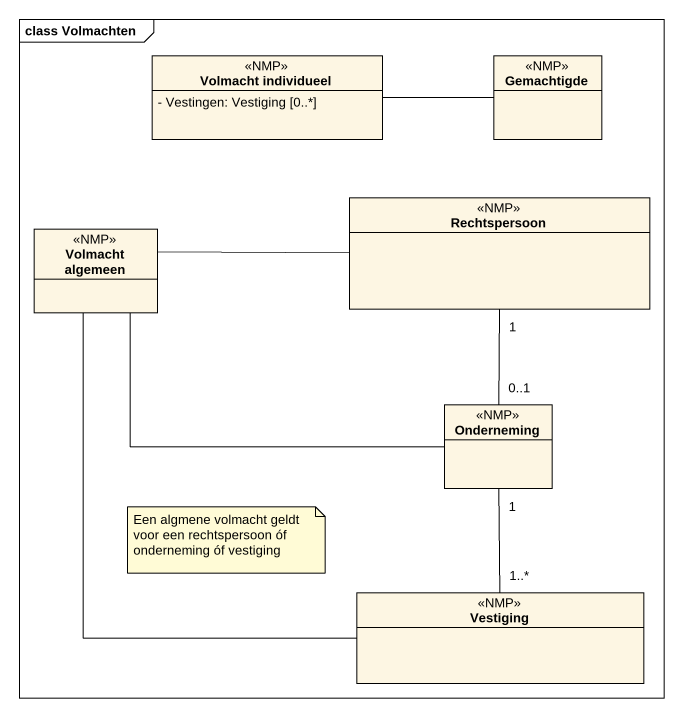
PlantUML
@startuml
mainframe class Volmachten
hide circle
hide empty members
skinparam classAttributeIconSize 0
class "Volmacht individueel" as Volmacht_individueel <<NMP>> {
  - Vestingen: Vestiging [0..*]
}
class Gemachtigde <<NMP>>
class Rechtspersoon <<NMP>>
class "Volmacht algemeen" as Volmacht_algemeen <<NMP>>
class Onderneming <<NMP>>
class Vestiging <<NMP>>
Gemachtigde -left- Volmacht_individueel
Rechtspersoon -left- Volmacht_algemeen
Rechtspersoon "1" -- "0..1" Onderneming
Onderneming -left- Volmacht_algemeen
Onderneming "1" -- "1..*" Vestiging
Vestiging -up- Volmacht_algemeen
note as N1
  Een algmene volmacht geldt voor een rechtspersoon óf onderneming óf vestiging
end note
@enduml
